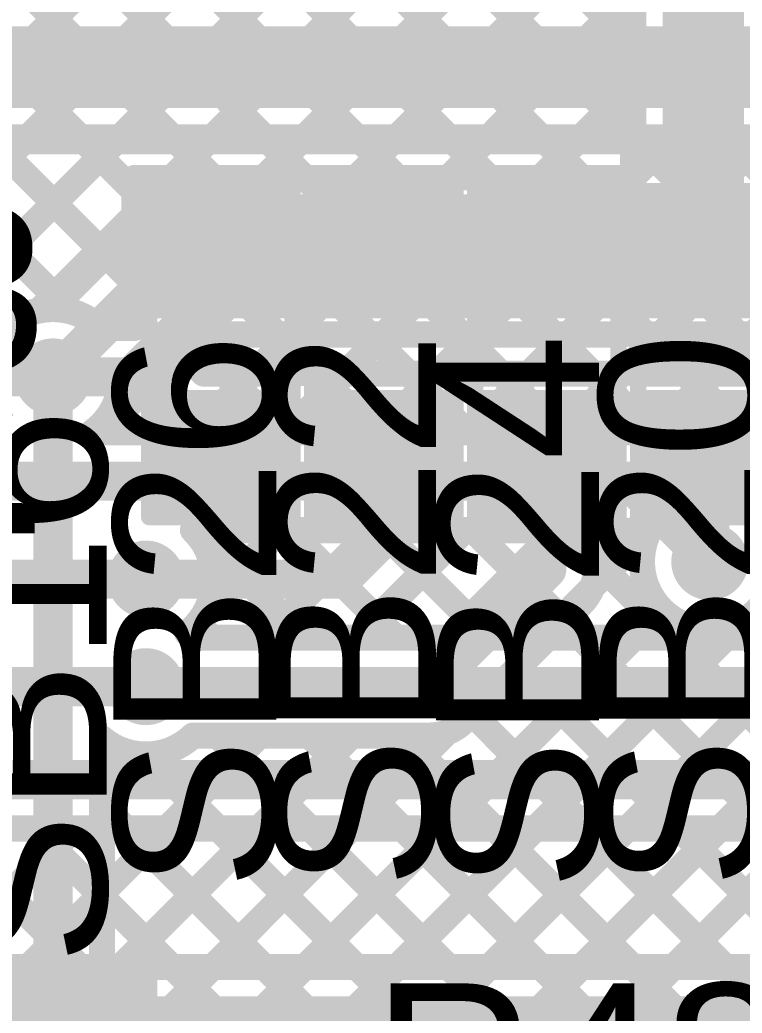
# Model space of a CAD drawing. Header units: millimetres. Extents: x -0.01 to 3.73, y -0.01 to 3.05.
# Drawn here: x 2.2273 to 2.4489, y 2.2569 to 2.5615 of the extents above; entities that cross this region are included whole.
import ezdxf

# ---------------------------------------------------------------- set-up
doc = ezdxf.new("R2010")
doc.units = ezdxf.units.MM
doc.header["$MEASUREMENT"] = 0
for name, color, linetype in [('BottomLayer', 5, 'Continuous'), ('TopLayer', 1, 'Continuous'), ('TopOverlay', 2, 'Continuous'), ('TopPaste', 8, 'Continuous'), ('TopSolder', 216, 'Continuous'), ('ViaHoleLayer', 16, 'Continuous')]:
    doc.layers.add(name, color=color, linetype=linetype)
doc.styles.add('Arial', font='', dxfattribs={"height": 0.2})
doc.styles.get('Arial').set_extended_font_data('Arial')

# ---------------------------------------------------------------- blocks, each defined once
blk = doc.blocks.new('SRX882_433MHZ_9')
at = {"layer": 'TopOverlay', "const_width": 0.005}
blk.add_lwpolyline([(1.37795, 0.40945), (0, 0.40945)], dxfattribs=at)
blk = doc.blocks.new('S______B______33')
at = {"layer": 'TopLayer'}
for points in [[(-0.045, -0.0175), (-0.045, 0.0175), (-0.015, 0.0175), (-0.015, -0.0175)], [(0.015, -0.0175), (0.015, 0.0175), (0.045, 0.0175), (0.045, -0.0175)]]:
    blk.add_hatch(color=1, dxfattribs=at).paths.add_polyline_path(points)
at = {"layer": 'TopPaste'}
for points in [[(-0.045, -0.0175), (-0.045, 0.0175), (-0.015, 0.0175), (-0.015, -0.0175)], [(0.015, -0.0175), (0.015, 0.0175), (0.045, 0.0175), (0.045, -0.0175)]]:
    blk.add_hatch(color=8, dxfattribs=at).paths.add_polyline_path(points)
at = {"layer": 'TopSolder'}
for points in [[(-0.049, -0.0215), (-0.049, 0.0215), (-0.011, 0.0215), (-0.011, -0.0215)], [(0.011, -0.0215), (0.011, 0.0215), (0.049, 0.0215), (0.049, -0.0215)]]:
    blk.add_hatch(color=216, dxfattribs=at).paths.add_polyline_path(points)
at = {"layer": 'TopOverlay', "const_width": 0.005}
for points in [[(0.05, 0.022), (-0.05, 0.022)], [(-0.05, -0.022), (-0.05, 0.022)], [(0.05, -0.022), (0.05, 0.022)], [(0.05, -0.022), (-0.05, -0.022)]]:
    blk.add_lwpolyline(points, dxfattribs=at)
at = {"layer": 'TopOverlay', "const_width": 0.0025}
for points in [[(-0.05125, 0.022, 1), (-0.04875, 0.022, 1)], [(-0.05125, 0.022, 1), (-0.04875, 0.022, 1)], [(0.04875, 0.022, 1), (0.05125, 0.022, 1)], [(0.04875, 0.022, 1), (0.05125, 0.022, 1)], [(-0.05125, -0.022, 1), (-0.04875, -0.022, 1)], [(-0.05125, -0.022, 1), (-0.04875, -0.022, 1)], [(0.04875, -0.022, 1), (0.05125, -0.022, 1)], [(0.04875, -0.022, 1), (0.05125, -0.022, 1)]]:
    blk.add_lwpolyline(points, format="xyb", close=True, dxfattribs=at)
blk = doc.blocks.new('S______B______35')
at = {"layer": 'TopLayer'}
for points in [[(-0.045, -0.0175), (-0.045, 0.0175), (-0.015, 0.0175), (-0.015, -0.0175)], [(0.015, -0.0175), (0.015, 0.0175), (0.045, 0.0175), (0.045, -0.0175)]]:
    blk.add_hatch(color=1, dxfattribs=at).paths.add_polyline_path(points)
at = {"layer": 'TopPaste'}
for points in [[(-0.045, -0.0175), (-0.045, 0.0175), (-0.015, 0.0175), (-0.015, -0.0175)], [(0.015, -0.0175), (0.015, 0.0175), (0.045, 0.0175), (0.045, -0.0175)]]:
    blk.add_hatch(color=8, dxfattribs=at).paths.add_polyline_path(points)
at = {"layer": 'TopSolder'}
for points in [[(-0.049, -0.0215), (-0.049, 0.0215), (-0.011, 0.0215), (-0.011, -0.0215)], [(0.011, -0.0215), (0.011, 0.0215), (0.049, 0.0215), (0.049, -0.0215)]]:
    blk.add_hatch(color=216, dxfattribs=at).paths.add_polyline_path(points)
at = {"layer": 'TopOverlay', "const_width": 0.005}
for points in [[(0.05, 0.022), (-0.05, 0.022)], [(-0.05, -0.022), (-0.05, 0.022)], [(0.05, -0.022), (0.05, 0.022)], [(0.05, -0.022), (-0.05, -0.022)]]:
    blk.add_lwpolyline(points, dxfattribs=at)
at = {"layer": 'TopOverlay', "const_width": 0.0025}
for points in [[(-0.05125, 0.022, 1), (-0.04875, 0.022, 1)], [(-0.05125, 0.022, 1), (-0.04875, 0.022, 1)], [(0.04875, 0.022, 1), (0.05125, 0.022, 1)], [(0.04875, 0.022, 1), (0.05125, 0.022, 1)], [(-0.05125, -0.022, 1), (-0.04875, -0.022, 1)], [(-0.05125, -0.022, 1), (-0.04875, -0.022, 1)], [(0.04875, -0.022, 1), (0.05125, -0.022, 1)], [(0.04875, -0.022, 1), (0.05125, -0.022, 1)]]:
    blk.add_lwpolyline(points, format="xyb", close=True, dxfattribs=at)
blk = doc.blocks.new('S______B______37')
at = {"layer": 'TopLayer'}
for points in [[(-0.045, -0.0175), (-0.045, 0.0175), (-0.015, 0.0175), (-0.015, -0.0175)], [(0.015, -0.0175), (0.015, 0.0175), (0.045, 0.0175), (0.045, -0.0175)]]:
    blk.add_hatch(color=1, dxfattribs=at).paths.add_polyline_path(points)
at = {"layer": 'TopPaste'}
for points in [[(-0.045, -0.0175), (-0.045, 0.0175), (-0.015, 0.0175), (-0.015, -0.0175)], [(0.015, -0.0175), (0.015, 0.0175), (0.045, 0.0175), (0.045, -0.0175)]]:
    blk.add_hatch(color=8, dxfattribs=at).paths.add_polyline_path(points)
at = {"layer": 'TopSolder'}
for points in [[(-0.049, -0.0215), (-0.049, 0.0215), (-0.011, 0.0215), (-0.011, -0.0215)], [(0.011, -0.0215), (0.011, 0.0215), (0.049, 0.0215), (0.049, -0.0215)]]:
    blk.add_hatch(color=216, dxfattribs=at).paths.add_polyline_path(points)
at = {"layer": 'TopOverlay', "const_width": 0.005}
for points in [[(0.05, 0.022), (-0.05, 0.022)], [(-0.05, -0.022), (-0.05, 0.022)], [(0.05, -0.022), (0.05, 0.022)], [(0.05, -0.022), (-0.05, -0.022)]]:
    blk.add_lwpolyline(points, dxfattribs=at)
at = {"layer": 'TopOverlay', "const_width": 0.0025}
for points in [[(-0.05125, 0.022, 1), (-0.04875, 0.022, 1)], [(-0.05125, 0.022, 1), (-0.04875, 0.022, 1)], [(0.04875, 0.022, 1), (0.05125, 0.022, 1)], [(0.04875, 0.022, 1), (0.05125, 0.022, 1)], [(-0.05125, -0.022, 1), (-0.04875, -0.022, 1)], [(-0.05125, -0.022, 1), (-0.04875, -0.022, 1)], [(0.04875, -0.022, 1), (0.05125, -0.022, 1)], [(0.04875, -0.022, 1), (0.05125, -0.022, 1)]]:
    blk.add_lwpolyline(points, format="xyb", close=True, dxfattribs=at)
blk = doc.blocks.new('S______B______39')
at = {"layer": 'TopLayer'}
for points in [[(-0.045, -0.0175), (-0.045, 0.0175), (-0.015, 0.0175), (-0.015, -0.0175)], [(0.015, -0.0175), (0.015, 0.0175), (0.045, 0.0175), (0.045, -0.0175)]]:
    blk.add_hatch(color=1, dxfattribs=at).paths.add_polyline_path(points)
at = {"layer": 'TopPaste'}
for points in [[(-0.045, -0.0175), (-0.045, 0.0175), (-0.015, 0.0175), (-0.015, -0.0175)], [(0.015, -0.0175), (0.015, 0.0175), (0.045, 0.0175), (0.045, -0.0175)]]:
    blk.add_hatch(color=8, dxfattribs=at).paths.add_polyline_path(points)
at = {"layer": 'TopSolder'}
for points in [[(-0.049, -0.0215), (-0.049, 0.0215), (-0.011, 0.0215), (-0.011, -0.0215)], [(0.011, -0.0215), (0.011, 0.0215), (0.049, 0.0215), (0.049, -0.0215)]]:
    blk.add_hatch(color=216, dxfattribs=at).paths.add_polyline_path(points)
at = {"layer": 'TopOverlay', "const_width": 0.005}
for points in [[(0.05, 0.022), (-0.05, 0.022)], [(-0.05, -0.022), (-0.05, 0.022)], [(0.05, -0.022), (0.05, 0.022)], [(0.05, -0.022), (-0.05, -0.022)]]:
    blk.add_lwpolyline(points, dxfattribs=at)
at = {"layer": 'TopOverlay', "const_width": 0.0025}
for points in [[(-0.05125, 0.022, 1), (-0.04875, 0.022, 1)], [(-0.05125, 0.022, 1), (-0.04875, 0.022, 1)], [(0.04875, 0.022, 1), (0.05125, 0.022, 1)], [(0.04875, 0.022, 1), (0.05125, 0.022, 1)], [(-0.05125, -0.022, 1), (-0.04875, -0.022, 1)], [(-0.05125, -0.022, 1), (-0.04875, -0.022, 1)], [(0.04875, -0.022, 1), (0.05125, -0.022, 1)], [(0.04875, -0.022, 1), (0.05125, -0.022, 1)]]:
    blk.add_lwpolyline(points, format="xyb", close=True, dxfattribs=at)
blk = doc.blocks.new('S______B______43')
at = {"layer": 'TopLayer'}
for points in [[(-0.045, -0.0175), (-0.045, 0.0175), (-0.015, 0.0175), (-0.015, -0.0175)], [(0.015, -0.0175), (0.015, 0.0175), (0.045, 0.0175), (0.045, -0.0175)]]:
    blk.add_hatch(color=1, dxfattribs=at).paths.add_polyline_path(points)
at = {"layer": 'TopPaste'}
for points in [[(-0.045, -0.0175), (-0.045, 0.0175), (-0.015, 0.0175), (-0.015, -0.0175)], [(0.015, -0.0175), (0.015, 0.0175), (0.045, 0.0175), (0.045, -0.0175)]]:
    blk.add_hatch(color=8, dxfattribs=at).paths.add_polyline_path(points)
at = {"layer": 'TopSolder'}
for points in [[(-0.049, -0.0215), (-0.049, 0.0215), (-0.011, 0.0215), (-0.011, -0.0215)], [(0.011, -0.0215), (0.011, 0.0215), (0.049, 0.0215), (0.049, -0.0215)]]:
    blk.add_hatch(color=216, dxfattribs=at).paths.add_polyline_path(points)
at = {"layer": 'TopOverlay', "const_width": 0.005}
for points in [[(-0.05, 0.022), (0.05, 0.022)], [(-0.05, 0.022), (-0.05, -0.022)], [(0.05, 0.022), (0.05, -0.022)], [(-0.05, -0.022), (0.05, -0.022)]]:
    blk.add_lwpolyline(points, dxfattribs=at)
at = {"layer": 'TopOverlay', "const_width": 0.0025}
for points in [[(-0.05125, 0.022, 1), (-0.04875, 0.022, 1)], [(-0.05125, 0.022, 1), (-0.04875, 0.022, 1)], [(0.04875, 0.022, 1), (0.05125, 0.022, 1)], [(0.04875, 0.022, 1), (0.05125, 0.022, 1)], [(-0.05125, -0.022, 1), (-0.04875, -0.022, 1)], [(-0.05125, -0.022, 1), (-0.04875, -0.022, 1)], [(0.04875, -0.022, 1), (0.05125, -0.022, 1)], [(0.04875, -0.022, 1), (0.05125, -0.022, 1)]]:
    blk.add_lwpolyline(points, format="xyb", close=True, dxfattribs=at)

msp = doc.modelspace()

# ---------------------------------------------------------------- hatches: boundary and pattern name
at = {"layer": 'BottomLayer'}
h = msp.add_hatch(color=5, dxfattribs=at)
edge = h.paths.add_edge_path()
edge.add_arc((2.2375, 2.452), 0.01181, 0, 360)
h = msp.add_hatch(color=5, dxfattribs=at)
edge = h.paths.add_edge_path()
edge.add_arc((2.439, 2.39533), 0.01181, 0, 360)
h = msp.add_hatch(color=5, dxfattribs=at)
edge = h.paths.add_edge_path()
edge.add_arc((2.266, 2.39), 0.01181, 0, 360)
h = msp.add_hatch(color=5, dxfattribs=at)
edge = h.paths.add_edge_path()
edge.add_arc((2.266, 2.357), 0.01181, 0, 360)
at = {"layer": 'TopLayer'}
h = msp.add_hatch(color=1, dxfattribs=at)
edge = h.paths.add_edge_path()
edge.add_arc((2.2375, 2.452), 0.01181, 0, 360)
h = msp.add_hatch(color=1, dxfattribs=at)
edge = h.paths.add_edge_path()
edge.add_arc((2.439, 2.39533), 0.01181, 0, 360)
h = msp.add_hatch(color=1, dxfattribs=at)
edge = h.paths.add_edge_path()
edge.add_arc((2.266, 2.39), 0.01181, 0, 360)
h = msp.add_hatch(color=1, dxfattribs=at)
edge = h.paths.add_edge_path()
edge.add_arc((2.266, 2.357), 0.01181, 0, 360)
at = {"layer": 'ViaHoleLayer'}
h = msp.add_hatch(color=16, dxfattribs=at)
edge = h.paths.add_edge_path()
edge.add_arc((2.2375, 2.452), 0.00591, 0, 360)
h = msp.add_hatch(color=16, dxfattribs=at)
edge = h.paths.add_edge_path()
edge.add_arc((2.439, 2.39533), 0.00591, 0, 360)
h = msp.add_hatch(color=16, dxfattribs=at)
edge = h.paths.add_edge_path()
edge.add_arc((2.266, 2.39), 0.00591, 0, 360)
h = msp.add_hatch(color=16, dxfattribs=at)
edge = h.paths.add_edge_path()
edge.add_arc((2.266, 2.357), 0.00591, 0, 360)

# ---------------------------------------------------------------- linework, layer by layer
at = {"layer": 'BottomLayer'}
for points, const_width in [([(2.078, 2.547), (2.496, 2.547)], 0.025), ([(2.12133, 2.5255), (2.496, 2.5255)], 0.008), ([(2.1713, 2.467), (2.2298, 2.5255)], 0.008), ([(2.1893, 2.5255), (2.23955, 2.47526)], 0.008), ([(2.19959, 2.467), (2.25809, 2.5255)], 0.008), ([(2.21759, 2.5255), (2.25369, 2.4894)], 0.008), ([(2.23324, 2.47237), (2.28637, 2.5255)], 0.008), ([(2.24587, 2.5255), (2.26859, 2.50279)], 0.008), ([(2.27416, 2.5255), (2.29566, 2.504)], 0.008), ([(2.29316, 2.504), (2.31466, 2.5255)], 0.008), ([(2.30244, 2.5255), (2.32394, 2.504)], 0.008), ([(2.32144, 2.504), (2.34294, 2.5255)], 0.008), ([(2.33073, 2.5255), (2.35223, 2.504)], 0.008), ([(2.34973, 2.504), (2.37123, 2.5255)], 0.008), ([(2.35901, 2.5255), (2.38051, 2.504)], 0.008), ([(2.37801, 2.504), (2.39951, 2.5255)], 0.008), ([(2.38729, 2.5255), (2.4088, 2.504)], 0.008), ([(2.40629, 2.504), (2.42779, 2.5255)], 0.008), ([(2.41558, 2.5255), (2.43708, 2.504)], 0.008), ([(2.43458, 2.504), (2.45608, 2.5255)], 0.008), ([(2.44386, 2.5255), (2.46536, 2.504)], 0.008), ([(2.2745, 2.504), (2.47257, 2.504)], 0.008), ([(2.23709, 2.47281), (2.26389, 2.4996)], 0.008), ([(2.2375, 2.452), (2.2745, 2.489)], 0.012), ([(2.2745, 2.489), (2.487, 2.489)], 0.012), ([(2.25244, 2.435), (2.29144, 2.474)], 0.008), ([(2.25831, 2.45159), (2.28071, 2.474)], 0.008), ([(2.28071, 2.474), (2.47257, 2.474)], 0.008), ([(2.28073, 2.435), (2.31973, 2.474)], 0.008), ([(2.29737, 2.474), (2.33637, 2.435)], 0.008), ([(2.30901, 2.435), (2.34801, 2.474)], 0.008), ([(2.32566, 2.474), (2.36466, 2.435)], 0.008), ([(2.33729, 2.435), (2.37629, 2.474)], 0.008), ([(2.35394, 2.474), (2.39294, 2.435)], 0.008), ([(2.36558, 2.435), (2.40458, 2.474)], 0.008), ([(2.38223, 2.474), (2.44011, 2.41611)], 0.008), ([(2.39386, 2.435), (2.43286, 2.474)], 0.008), ([(2.41051, 2.474), (2.51251, 2.372)], 0.008), ([(2.42072, 2.43357), (2.46115, 2.474)], 0.008), ([(2.43879, 2.474), (2.5408, 2.372)], 0.008), ([(2.2749, 2.46819), (2.30809, 2.435)], 0.008), ([(2.43549, 2.42006), (2.48386, 2.46843)], 0.008), ([(2.43549, 2.42006), (2.48386, 2.46843)], 0.008), ([(1.838, 2.452), (2.2375, 2.452)], 0.012), ([(2.26076, 2.45405), (2.2798, 2.435)], 0.008), ([(2.2495, 2.435), (2.41433, 2.435)], 0.008), ([(2.42495, 2.4306), (2.43941, 2.41614)], 0.008), ([(2.07367, 2.42), (2.41433, 2.42)], 0.012), ([(2.41433, 2.42), (2.439, 2.39533)], 0.012), ([(2.28043, 2.405), (2.40812, 2.405)], 0.008), ([(2.28152, 2.405), (2.31452, 2.372)], 0.008), ([(2.28576, 2.38346), (2.30729, 2.405)], 0.008), ([(2.30258, 2.372), (2.33558, 2.405)], 0.008), ([(2.3098, 2.405), (2.3428, 2.372)], 0.008), ([(2.33086, 2.372), (2.36386, 2.405)], 0.008), ([(2.33809, 2.405), (2.37109, 2.372)], 0.008), ([(2.35915, 2.372), (2.39215, 2.405)], 0.008), ([(2.36637, 2.405), (2.39937, 2.372)], 0.008), ([(2.39466, 2.405), (2.42766, 2.372)], 0.008), ([(2.40812, 2.405), (2.41819, 2.39493)], 0.008), ([(2.38743, 2.372), (2.41428, 2.39884)], 0.008), ([(2.38743, 2.372), (2.41428, 2.39884)], 0.008), ([(2.105, 2.39), (2.266, 2.39)], 0.012), ([(2.41572, 2.372), (2.42431, 2.38059)], 0.008), ([(2.28179, 2.37645), (2.28624, 2.372)], 0.008), ([(2.444, 2.372), (2.44919, 2.37719)], 0.008), ([(2.45017, 2.37777), (2.45594, 2.372)], 0.008), ([(2.28043, 2.372), (2.68457, 2.372)], 0.008), ([(2.05816, 2.357), (2.266, 2.357)], 0.012), ([(2.266, 2.357), (2.699, 2.357)], 0.012), ([(2.137, 2.3285), (2.749, 2.3285)], 0.012), ([(2.15143, 2.3135), (2.73457, 2.3135)], 0.008), ([(2.20158, 2.271), (2.24408, 2.3135)], 0.008), ([(2.20331, 2.3135), (2.24581, 2.271)], 0.008), ([(2.22986, 2.271), (2.27236, 2.3135)], 0.008), ([(2.2316, 2.3135), (2.2741, 2.271)], 0.008), ([(2.25815, 2.271), (2.30065, 2.3135)], 0.008), ([(2.25988, 2.3135), (2.30238, 2.271)], 0.008), ([(2.28643, 2.271), (2.32893, 2.3135)], 0.008), ([(2.28643, 2.271), (2.32893, 2.3135)], 0.008), ([(2.28817, 2.3135), (2.33067, 2.271)], 0.008), ([(2.31472, 2.271), (2.35722, 2.3135)], 0.008), ([(2.31645, 2.3135), (2.35895, 2.271)], 0.008), ([(2.343, 2.271), (2.3855, 2.3135)], 0.008), ([(2.34474, 2.3135), (2.38724, 2.271)], 0.008), ([(2.37128, 2.271), (2.41378, 2.3135)], 0.008), ([(2.37302, 2.3135), (2.41552, 2.271)], 0.008), ([(2.39957, 2.271), (2.44207, 2.3135)], 0.008), ([(2.4013, 2.3135), (2.4438, 2.271)], 0.008), ([(2.42785, 2.271), (2.47035, 2.3135)], 0.008), ([(2.42959, 2.3135), (2.47209, 2.271)], 0.008), ([(2.1998, 2.271), (2.80045, 2.271)], 0.008), ([(2.11567, 2.256), (2.80667, 2.256)], 0.012)]:
    msp.add_lwpolyline(points, dxfattribs=dict(at, const_width=const_width))
for points, const_width in [([(2.2278, 2.5255, 1), (2.2318, 2.5255, 1)], 0.004), ([(2.24387, 2.5255, 1), (2.24787, 2.5255, 1)], 0.004), ([(2.25609, 2.5255, 1), (2.26009, 2.5255, 1)], 0.004), ([(2.27216, 2.5255, 1), (2.27616, 2.5255, 1)], 0.004), ([(2.28437, 2.5255, 1), (2.28837, 2.5255, 1)], 0.004), ([(2.30044, 2.5255, 1), (2.30444, 2.5255, 1)], 0.004), ([(2.31266, 2.5255, 1), (2.31666, 2.5255, 1)], 0.004), ([(2.32873, 2.5255, 1), (2.33273, 2.5255, 1)], 0.004), ([(2.34094, 2.5255, 1), (2.34494, 2.5255, 1)], 0.004), ([(2.35701, 2.5255, 1), (2.36101, 2.5255, 1)], 0.004), ([(2.36923, 2.5255, 1), (2.37323, 2.5255, 1)], 0.004), ([(2.3853, 2.5255, 1), (2.3893, 2.5255, 1)], 0.004), ([(2.39751, 2.5255, 1), (2.40151, 2.5255, 1)], 0.004), ([(2.41358, 2.5255, 1), (2.41758, 2.5255, 1)], 0.004), ([(2.42579, 2.5255, 1), (2.42979, 2.5255, 1)], 0.004), ([(2.44186, 2.5255, 1), (2.44586, 2.5255, 1)], 0.004), ([(2.2725, 2.504, 1), (2.2765, 2.504, 1)], 0.004), ([(2.2725, 2.504, 1), (2.2765, 2.504, 1)], 0.004), ([(2.2725, 2.504, 1), (2.2765, 2.504, 1)], 0.004), ([(2.29116, 2.504, 1), (2.29516, 2.504, 1)], 0.004), ([(2.29366, 2.504, 1), (2.29766, 2.504, 1)], 0.004), ([(2.31944, 2.504, 1), (2.32344, 2.504, 1)], 0.004), ([(2.32194, 2.504, 1), (2.32594, 2.504, 1)], 0.004), ([(2.34773, 2.504, 1), (2.35173, 2.504, 1)], 0.004), ([(2.35023, 2.504, 1), (2.35423, 2.504, 1)], 0.004), ([(2.37601, 2.504, 1), (2.38001, 2.504, 1)], 0.004), ([(2.37851, 2.504, 1), (2.38251, 2.504, 1)], 0.004), ([(2.40429, 2.504, 1), (2.40829, 2.504, 1)], 0.004), ([(2.40679, 2.504, 1), (2.41079, 2.504, 1)], 0.004), ([(2.43258, 2.504, 1), (2.43658, 2.504, 1)], 0.004), ([(2.43508, 2.504, 1), (2.43908, 2.504, 1)], 0.004), ([(2.26659, 2.50279, 1), (2.27059, 2.50279, 1)], 0.004), ([(2.26189, 2.49961, 1), (2.26589, 2.49961, 1)], 0.004), ([(2.26189, 2.4996, 1), (2.26589, 2.4996, 1)], 0.004), ([(2.2619, 2.49961, 1), (2.2659, 2.49961, 1)], 0.004), ([(2.2715, 2.489, 1), (2.2775, 2.489, 1)], 0.006), ([(2.2715, 2.489, 1), (2.2775, 2.489, 1)], 0.006), ([(2.25169, 2.4894, 1), (2.25569, 2.4894, 1)], 0.004), ([(2.23509, 2.47281, 1), (2.23909, 2.47281, 1)], 0.004), ([(2.23509, 2.47281, 1), (2.23909, 2.47281, 1)], 0.004), ([(2.23755, 2.47526, 1), (2.24155, 2.47526, 1)], 0.004), ([(2.27871, 2.474, 1), (2.28271, 2.474, 1)], 0.004), ([(2.27871, 2.474, 1), (2.28271, 2.474, 1)], 0.004), ([(2.28944, 2.474, 1), (2.29344, 2.474, 1)], 0.004), ([(2.29537, 2.474, 1), (2.29937, 2.474, 1)], 0.004), ([(2.31773, 2.474, 1), (2.32173, 2.474, 1)], 0.004), ([(2.32366, 2.474, 1), (2.32766, 2.474, 1)], 0.004), ([(2.34601, 2.474, 1), (2.35001, 2.474, 1)], 0.004), ([(2.35194, 2.474, 1), (2.35594, 2.474, 1)], 0.004), ([(2.37429, 2.474, 1), (2.37829, 2.474, 1)], 0.004), ([(2.38023, 2.474, 1), (2.38423, 2.474, 1)], 0.004), ([(2.40258, 2.474, 1), (2.40658, 2.474, 1)], 0.004), ([(2.40851, 2.474, 1), (2.41251, 2.474, 1)], 0.004), ([(2.43086, 2.474, 1), (2.43486, 2.474, 1)], 0.004), ([(2.4368, 2.474, 1), (2.4408, 2.474, 1)], 0.004), ([(2.23124, 2.47237, 1), (2.23524, 2.47237, 1)], 0.004), ([(2.2729, 2.46819, 1), (2.2769, 2.46819, 1)], 0.004), ([(2.2345, 2.452, 1), (2.2405, 2.452, 1)], 0.006), ([(2.2345, 2.452, 1), (2.2405, 2.452, 1)], 0.006), ([(2.25631, 2.45159, 1), (2.26031, 2.45159, 1)], 0.004), ([(2.25631, 2.45159, 1), (2.26031, 2.45159, 1)], 0.004), ([(2.25876, 2.45405, 1), (2.26276, 2.45405, 1)], 0.004), ([(2.2475, 2.435, 1), (2.2515, 2.435, 1)], 0.004), ([(2.2475, 2.435, 1), (2.2515, 2.435, 1)], 0.004), ([(2.25044, 2.435, 1), (2.25444, 2.435, 1)], 0.004), ([(2.2778, 2.435, 1), (2.2818, 2.435, 1)], 0.004), ([(2.27873, 2.435, 1), (2.28273, 2.435, 1)], 0.004), ([(2.30609, 2.435, 1), (2.31009, 2.435, 1)], 0.004), ([(2.30701, 2.435, 1), (2.31101, 2.435, 1)], 0.004), ([(2.33437, 2.435, 1), (2.33837, 2.435, 1)], 0.004), ([(2.33529, 2.435, 1), (2.33929, 2.435, 1)], 0.004), ([(2.36266, 2.435, 1), (2.36666, 2.435, 1)], 0.004), ([(2.36358, 2.435, 1), (2.36758, 2.435, 1)], 0.004), ([(2.39094, 2.435, 1), (2.39494, 2.435, 1)], 0.004), ([(2.39186, 2.435, 1), (2.39586, 2.435, 1)], 0.004), ([(2.41233, 2.435, 1), (2.41633, 2.435, 1)], 0.004), ([(2.41233, 2.435, 1), (2.41633, 2.435, 1)], 0.004), ([(2.41233, 2.435, 1), (2.41633, 2.435, 1)], 0.004), ([(2.41872, 2.43357, 1), (2.42272, 2.43357, 1)], 0.004), ([(2.42293, 2.43061, 1), (2.42693, 2.43061, 1)], 0.004), ([(2.42294, 2.43061, 1), (2.42694, 2.43061, 1)], 0.004), ([(2.42295, 2.4306, 1), (2.42695, 2.4306, 1)], 0.004), ([(2.41133, 2.42, 1), (2.41733, 2.42, 1)], 0.006), ([(2.41133, 2.42, 1), (2.41733, 2.42, 1)], 0.006), ([(2.43349, 2.42006, 1), (2.43749, 2.42006, 1)], 0.004), ([(2.43349, 2.42006, 1), (2.43749, 2.42006, 1)], 0.004), ([(2.43741, 2.41614, 1), (2.44141, 2.41614, 1)], 0.004), ([(2.43741, 2.41614, 1), (2.44141, 2.41614, 1)], 0.004), ([(2.43811, 2.41611, 1), (2.44211, 2.41611, 1)], 0.004), ([(2.27843, 2.405, 1), (2.28243, 2.405, 1)], 0.004), ([(2.27843, 2.405, 1), (2.28243, 2.405, 1)], 0.004), ([(2.27952, 2.405, 1), (2.28352, 2.405, 1)], 0.004), ([(2.30529, 2.405, 1), (2.30929, 2.405, 1)], 0.004), ([(2.3078, 2.405, 1), (2.3118, 2.405, 1)], 0.004), ([(2.33358, 2.405, 1), (2.33758, 2.405, 1)], 0.004), ([(2.33609, 2.405, 1), (2.34009, 2.405, 1)], 0.004), ([(2.36186, 2.405, 1), (2.36586, 2.405, 1)], 0.004), ([(2.36437, 2.405, 1), (2.36837, 2.405, 1)], 0.004), ([(2.39015, 2.405, 1), (2.39415, 2.405, 1)], 0.004), ([(2.39266, 2.405, 1), (2.39666, 2.405, 1)], 0.004), ([(2.40612, 2.405, 1), (2.41012, 2.405, 1)], 0.004), ([(2.40612, 2.405, 1), (2.41012, 2.405, 1)], 0.004), ([(2.41228, 2.39884, 1), (2.41628, 2.39884, 1)], 0.004), ([(2.41228, 2.39884, 1), (2.41628, 2.39884, 1)], 0.004), ([(2.436, 2.39533, 1), (2.442, 2.39533, 1)], 0.006), ([(2.41619, 2.39493, 1), (2.42019, 2.39493, 1)], 0.004), ([(2.41619, 2.39493, 1), (2.42019, 2.39493, 1)], 0.004), ([(2.263, 2.39, 1), (2.269, 2.39, 1)], 0.006), ([(2.28481, 2.39, 1), (2.28881, 2.39, 1)], 0.004), ([(2.28481, 2.39, 1), (2.28881, 2.39, 1)], 0.004), ([(2.28376, 2.38346, 1), (2.28776, 2.38346, 1)], 0.004), ([(2.42231, 2.38059, 1), (2.42631, 2.38059, 1)], 0.004), ([(2.27979, 2.37645, 1), (2.28379, 2.37645, 1)], 0.004), ([(2.44719, 2.37719, 1), (2.45119, 2.37719, 1)], 0.004), ([(2.44817, 2.37777, 1), (2.45217, 2.37777, 1)], 0.004), ([(2.27668, 2.3735, 1), (2.28068, 2.3735, 1)], 0.004), ([(2.27843, 2.372, 1), (2.28243, 2.372, 1)], 0.004), ([(2.28424, 2.372, 1), (2.28824, 2.372, 1)], 0.004), ([(2.30058, 2.372, 1), (2.30458, 2.372, 1)], 0.004), ([(2.31252, 2.372, 1), (2.31652, 2.372, 1)], 0.004), ([(2.32886, 2.372, 1), (2.33286, 2.372, 1)], 0.004), ([(2.3408, 2.372, 1), (2.3448, 2.372, 1)], 0.004), ([(2.35715, 2.372, 1), (2.36115, 2.372, 1)], 0.004), ([(2.36909, 2.372, 1), (2.37309, 2.372, 1)], 0.004), ([(2.38543, 2.372, 1), (2.38943, 2.372, 1)], 0.004), ([(2.38543, 2.372, 1), (2.38943, 2.372, 1)], 0.004), ([(2.39737, 2.372, 1), (2.40137, 2.372, 1)], 0.004), ([(2.41372, 2.372, 1), (2.41772, 2.372, 1)], 0.004), ([(2.42566, 2.372, 1), (2.42966, 2.372, 1)], 0.004), ([(2.442, 2.372, 1), (2.446, 2.372, 1)], 0.004), ([(2.263, 2.357, 1), (2.269, 2.357, 1)], 0.006), ([(2.263, 2.357, 1), (2.269, 2.357, 1)], 0.006), ([(2.2296, 2.3135, 1), (2.2336, 2.3135, 1)], 0.004), ([(2.24208, 2.3135, 1), (2.24608, 2.3135, 1)], 0.004), ([(2.25788, 2.3135, 1), (2.26188, 2.3135, 1)], 0.004), ([(2.27036, 2.3135, 1), (2.27436, 2.3135, 1)], 0.004), ([(2.28617, 2.3135, 1), (2.29017, 2.3135, 1)], 0.004), ([(2.29865, 2.3135, 1), (2.30265, 2.3135, 1)], 0.004), ([(2.31445, 2.3135, 1), (2.31845, 2.3135, 1)], 0.004), ([(2.32693, 2.3135, 1), (2.33093, 2.3135, 1)], 0.004), ([(2.32693, 2.3135, 1), (2.33093, 2.3135, 1)], 0.004), ([(2.34274, 2.3135, 1), (2.34674, 2.3135, 1)], 0.004), ([(2.35522, 2.3135, 1), (2.35922, 2.3135, 1)], 0.004), ([(2.37102, 2.3135, 1), (2.37502, 2.3135, 1)], 0.004), ([(2.3835, 2.3135, 1), (2.3875, 2.3135, 1)], 0.004), ([(2.39931, 2.3135, 1), (2.40331, 2.3135, 1)], 0.004), ([(2.41178, 2.3135, 1), (2.41578, 2.3135, 1)], 0.004), ([(2.42759, 2.3135, 1), (2.43159, 2.3135, 1)], 0.004), ([(2.44007, 2.3135, 1), (2.44407, 2.3135, 1)], 0.004), ([(2.22786, 2.271, 1), (2.23186, 2.271, 1)], 0.004), ([(2.24381, 2.271, 1), (2.24781, 2.271, 1)], 0.004), ([(2.25615, 2.271, 1), (2.26015, 2.271, 1)], 0.004), ([(2.2721, 2.271, 1), (2.2761, 2.271, 1)], 0.004), ([(2.28443, 2.271, 1), (2.28843, 2.271, 1)], 0.004), ([(2.28443, 2.271, 1), (2.28843, 2.271, 1)], 0.004), ([(2.30038, 2.271, 1), (2.30438, 2.271, 1)], 0.004), ([(2.31272, 2.271, 1), (2.31672, 2.271, 1)], 0.004), ([(2.32867, 2.271, 1), (2.33267, 2.271, 1)], 0.004), ([(2.341, 2.271, 1), (2.345, 2.271, 1)], 0.004), ([(2.35695, 2.271, 1), (2.36095, 2.271, 1)], 0.004), ([(2.36928, 2.271, 1), (2.37328, 2.271, 1)], 0.004), ([(2.38524, 2.271, 1), (2.38924, 2.271, 1)], 0.004), ([(2.39757, 2.271, 1), (2.40157, 2.271, 1)], 0.004), ([(2.41352, 2.271, 1), (2.41752, 2.271, 1)], 0.004), ([(2.42585, 2.271, 1), (2.42985, 2.271, 1)], 0.004), ([(2.4418, 2.271, 1), (2.4458, 2.271, 1)], 0.004)]:
    msp.add_lwpolyline(points, format="xyb", close=True, dxfattribs=dict(at, const_width=const_width))
at = {"layer": 'BottomLayer', "const_width": 0.008}
for points in [[(2.26389, 2.49961, -0.198912), (2.2745, 2.504)], [(2.2639, 2.49961, -0.198764), (2.2745, 2.504)], [(2.22307, 2.467, -0.188787), (2.23709, 2.47281)], [(2.25831, 2.45159, -0.238487), (2.2495, 2.435)], [(2.41433, 2.435, -0.198912), (2.42494, 2.43061)], [(2.41433, 2.435, -0.198764), (2.42493, 2.43061)], [(2.43941, 2.41614, -0.408508), (2.45981, 2.39533)], [(2.28043, 2.405, -0.20399), (2.28681, 2.39)], [(2.45981, 2.39533, -0.990288), (2.41819, 2.39493)], [(2.28681, 2.39, -0.232949), (2.27868, 2.3735)]]:
    msp.add_lwpolyline(points, format="xyb", dxfattribs=at)
at = {"layer": 'TopLayer'}
for points, const_width in [([(2.0938, 2.621), (2.24264, 2.47217)], 0.008), ([(2.11936, 2.44334), (2.29702, 2.621)], 0.008), ([(2.12, 2.4157), (2.3253, 2.621)], 0.008), ([(2.12209, 2.621), (2.2625, 2.48059)], 0.008), ([(2.12559, 2.393), (2.35359, 2.621)], 0.008), ([(2.15037, 2.621), (2.2625, 2.50887)], 0.008), ([(2.17866, 2.621), (2.28666, 2.513)], 0.008), ([(2.20694, 2.621), (2.31494, 2.513)], 0.008), ([(2.23523, 2.621), (2.34323, 2.513)], 0.008), ([(2.26351, 2.621), (2.37151, 2.513)], 0.008), ([(2.27387, 2.513), (2.38187, 2.621)], 0.008), ([(2.2918, 2.621), (2.3998, 2.513)], 0.008), ([(2.30216, 2.513), (2.41016, 2.621)], 0.008), ([(2.32008, 2.621), (2.4155, 2.52558)], 0.008), ([(2.33044, 2.513), (2.43844, 2.621)], 0.008), ([(2.34836, 2.621), (2.4155, 2.55386)], 0.008), ([(2.437, 2.491), (2.437, 2.583)], 0.025), ([(2.4155, 2.513), (2.4155, 2.583)], 0.008), ([(2.35873, 2.513), (2.4155, 2.56977)], 0.008), ([(2.38701, 2.513), (2.4155, 2.54149)], 0.008), ([(2.2625, 2.513), (2.3125, 2.513)], 0.008), ([(2.2625, 2.467), (2.2625, 2.513)], 0.008), ([(2.3155, 2.513), (2.3625, 2.513)], 0.008), ([(2.3655, 2.513), (2.4125, 2.513)], 0.008), ([(2.23324, 2.47237), (2.2625, 2.50163)], 0.008), ([(2.289, 2.489), (2.339, 2.489)], 0.025), ([(2.339, 2.489), (2.389, 2.489)], 0.025), ([(2.389, 2.489), (2.439, 2.489)], 0.025), ([(2.437, 2.491), (2.439, 2.489)], 0.025), ([(2.25616, 2.467), (2.2625, 2.47334)], 0.008), ([(2.25193, 2.467), (2.2625, 2.467)], 0.008), ([(2.27098, 2.465), (2.3125, 2.465)], 0.008), ([(2.27708, 2.45964), (2.28244, 2.465)], 0.008), ([(2.27809, 2.465), (2.29009, 2.453)], 0.008), ([(2.29873, 2.453), (2.31073, 2.465)], 0.008), ([(2.30637, 2.465), (2.31837, 2.453)], 0.008), ([(2.3155, 2.465), (2.3625, 2.465)], 0.008), ([(2.32701, 2.453), (2.33901, 2.465)], 0.008), ([(2.33466, 2.465), (2.34666, 2.453)], 0.008), ([(2.35529, 2.453), (2.36729, 2.465)], 0.008), ([(2.36294, 2.465), (2.37494, 2.453)], 0.008), ([(2.3655, 2.465), (2.4125, 2.465)], 0.008), ([(2.38358, 2.453), (2.39558, 2.465)], 0.008), ([(2.39123, 2.465), (2.40323, 2.453)], 0.008), ([(2.41186, 2.453), (2.42386, 2.465)], 0.008), ([(2.4155, 2.465), (2.4655, 2.465)], 0.008), ([(2.41951, 2.465), (2.43151, 2.453)], 0.008), ([(2.44015, 2.453), (2.45215, 2.465)], 0.008), ([(2.4478, 2.465), (2.4598, 2.453)], 0.008), ([(2.27411, 2.4626), (2.28371, 2.453)], 0.008), ([(2.2375, 2.2465), (2.2375, 2.452)], 0.012), ([(2.2375, 2.452), (2.2635, 2.452)], 0.012), ([(2.2635, 2.452), (2.2865, 2.429)], 0.012), ([(2.28371, 2.453), (2.3125, 2.453)], 0.008), ([(2.3155, 2.453), (2.3625, 2.453)], 0.008), ([(2.3655, 2.453), (2.4125, 2.453)], 0.008), ([(2.4155, 2.453), (2.4655, 2.453)], 0.008), ([(2.439, 2.429), (2.544, 2.429)], 0.025), ([(2.2865, 2.429), (2.289, 2.429)], 0.012), ([(2.339, 2.403), (2.339, 2.429)], 0.012), ([(2.389, 2.393), (2.389, 2.429)], 0.012), ([(2.439, 2.39533), (2.439, 2.429)], 0.012), ([(2.30442, 2.20413), (2.50778, 2.4075)], 0.008), ([(2.31597, 2.1874), (2.53558, 2.40701)], 0.008), ([(2.326, 2.39), (2.339, 2.403)], 0.012), ([(2.40297, 2.38754), (2.42043, 2.405)], 0.008), ([(2.40297, 2.38754), (2.42043, 2.405)], 0.008), ([(2.404, 2.405), (2.4125, 2.405)], 0.008), ([(2.404, 2.393), (2.404, 2.405)], 0.008), ([(2.4155, 2.405), (2.42057, 2.405)], 0.008), ([(2.353, 2.357), (2.389, 2.393)], 0.012), ([(2.404, 2.39566), (2.534, 2.26566)], 0.008), ([(2.25996, 2.10311), (2.54972, 2.39287)], 0.008), ([(2.266, 2.39), (2.326, 2.39)], 0.012), ([(2.36361, 2.3464), (2.3996, 2.38239)], 0.008), ([(2.2655, 2.22178), (2.42431, 2.38059)], 0.008), ([(2.38774, 2.20261), (2.56387, 2.37873)], 0.008), ([(2.2785, 2.2065), (2.44919, 2.37719)], 0.008), ([(2.39429, 2.37708), (2.50387, 2.2675)], 0.008), ([(2.45017, 2.37777), (2.56044, 2.2675)], 0.008), ([(2.38015, 2.36294), (2.47559, 2.2675)], 0.008), ([(2.266, 2.357), (2.353, 2.357)], 0.012), ([(2.36601, 2.3488), (2.474, 2.2408)], 0.008), ([(2.2525, 2.29364), (2.30086, 2.342)], 0.008), ([(2.25615, 2.269), (2.32915, 2.342)], 0.008), ([(2.2655, 2.25007), (2.35846, 2.34303)], 0.008), ([(2.2655, 2.25007), (2.35846, 2.34303)], 0.008), ([(2.28043, 2.342), (2.353, 2.342)], 0.008), ([(2.28795, 2.342), (2.42735, 2.20261)], 0.008), ([(2.31624, 2.342), (2.45563, 2.20261)], 0.008), ([(2.34452, 2.342), (2.4765, 2.21002)], 0.008), ([(2.2525, 2.269), (2.2525, 2.34116)], 0.008), ([(2.2525, 2.32192), (2.26678, 2.3362)], 0.008), ([(2.26547, 2.3362), (2.39906, 2.20261)], 0.008), ([(2.2525, 2.32088), (2.37404, 2.19934)], 0.008), ([(2.2525, 2.2926), (2.37404, 2.17106)], 0.008), ([(2.2525, 2.269), (2.2655, 2.269)], 0.008), ([(2.2655, 2.221), (2.2655, 2.269)], 0.008)]:
    msp.add_lwpolyline(points, dxfattribs=dict(at, const_width=const_width))
for points, const_width in [([(2.4135, 2.55386, 1), (2.4175, 2.55386, 1)], 0.004), ([(2.4135, 2.54149, 1), (2.4175, 2.54149, 1)], 0.004), ([(2.4135, 2.52558, 1), (2.4175, 2.52558, 1)], 0.004), ([(2.2605, 2.513, 1), (2.2645, 2.513, 1)], 0.004), ([(2.2605, 2.513, 1), (2.2645, 2.513, 1)], 0.004), ([(2.27187, 2.513, 1), (2.27587, 2.513, 1)], 0.004), ([(2.28466, 2.513, 1), (2.28866, 2.513, 1)], 0.004), ([(2.30016, 2.513, 1), (2.30416, 2.513, 1)], 0.004), ([(2.3105, 2.513, 1), (2.3145, 2.513, 1)], 0.004), ([(2.31294, 2.513, 1), (2.31694, 2.513, 1)], 0.004), ([(2.3135, 2.513, 1), (2.3175, 2.513, 1)], 0.004), ([(2.32844, 2.513, 1), (2.33244, 2.513, 1)], 0.004), ([(2.34123, 2.513, 1), (2.34523, 2.513, 1)], 0.004), ([(2.35673, 2.513, 1), (2.36073, 2.513, 1)], 0.004), ([(2.3605, 2.513, 1), (2.3645, 2.513, 1)], 0.004), ([(2.3635, 2.513, 1), (2.3675, 2.513, 1)], 0.004), ([(2.36951, 2.513, 1), (2.37351, 2.513, 1)], 0.004), ([(2.38501, 2.513, 1), (2.38901, 2.513, 1)], 0.004), ([(2.39779, 2.513, 1), (2.40179, 2.513, 1)], 0.004), ([(2.4105, 2.513, 1), (2.4145, 2.513, 1)], 0.004), ([(2.4135, 2.513, 1), (2.4175, 2.513, 1)], 0.004), ([(2.2605, 2.50887, 1), (2.2645, 2.50887, 1)], 0.004), ([(2.2605, 2.50163, 1), (2.2645, 2.50163, 1)], 0.004), ([(2.28275, 2.489, 1), (2.29525, 2.489, 1)], 0.0125), ([(2.33275, 2.489, 1), (2.34525, 2.489, 1)], 0.0125), ([(2.33275, 2.489, 1), (2.34525, 2.489, 1)], 0.0125), ([(2.38275, 2.489, 1), (2.39525, 2.489, 1)], 0.0125), ([(2.38275, 2.489, 1), (2.39525, 2.489, 1)], 0.0125), ([(2.43075, 2.491, 1), (2.44325, 2.491, 1)], 0.0125), ([(2.43075, 2.491, 1), (2.44325, 2.491, 1)], 0.0125), ([(2.43275, 2.489, 1), (2.44525, 2.489, 1)], 0.0125), ([(2.43275, 2.489, 1), (2.44525, 2.489, 1)], 0.0125), ([(2.2605, 2.48059, 1), (2.2645, 2.48059, 1)], 0.004), ([(2.2605, 2.47334, 1), (2.2645, 2.47334, 1)], 0.004), ([(2.23124, 2.47237, 1), (2.23524, 2.47237, 1)], 0.004), ([(2.24064, 2.47217, 1), (2.24464, 2.47217, 1)], 0.004), ([(2.24993, 2.467, 1), (2.25393, 2.467, 1)], 0.004), ([(2.24993, 2.467, 1), (2.25393, 2.467, 1)], 0.004), ([(2.25416, 2.467, 1), (2.25816, 2.467, 1)], 0.004), ([(2.2605, 2.467, 1), (2.2645, 2.467, 1)], 0.004), ([(2.2605, 2.467, 1), (2.2645, 2.467, 1)], 0.004), ([(2.26898, 2.465, 1), (2.27298, 2.465, 1)], 0.004), ([(2.26898, 2.465, 1), (2.27298, 2.465, 1)], 0.004), ([(2.26898, 2.465, 1), (2.27298, 2.465, 1)], 0.004), ([(2.27609, 2.465, 1), (2.28009, 2.465, 1)], 0.004), ([(2.28044, 2.465, 1), (2.28444, 2.465, 1)], 0.004), ([(2.30437, 2.465, 1), (2.30837, 2.465, 1)], 0.004), ([(2.30873, 2.465, 1), (2.31273, 2.465, 1)], 0.004), ([(2.3105, 2.465, 1), (2.3145, 2.465, 1)], 0.004), ([(2.3135, 2.465, 1), (2.3175, 2.465, 1)], 0.004), ([(2.33266, 2.465, 1), (2.33666, 2.465, 1)], 0.004), ([(2.33701, 2.465, 1), (2.34101, 2.465, 1)], 0.004), ([(2.3605, 2.465, 1), (2.3645, 2.465, 1)], 0.004), ([(2.36094, 2.465, 1), (2.36494, 2.465, 1)], 0.004), ([(2.3635, 2.465, 1), (2.3675, 2.465, 1)], 0.004), ([(2.36529, 2.465, 1), (2.36929, 2.465, 1)], 0.004), ([(2.38923, 2.465, 1), (2.39323, 2.465, 1)], 0.004), ([(2.39358, 2.465, 1), (2.39758, 2.465, 1)], 0.004), ([(2.4105, 2.465, 1), (2.4145, 2.465, 1)], 0.004), ([(2.4135, 2.465, 1), (2.4175, 2.465, 1)], 0.004), ([(2.41751, 2.465, 1), (2.42151, 2.465, 1)], 0.004), ([(2.42186, 2.465, 1), (2.42586, 2.465, 1)], 0.004), ([(2.44579, 2.465, 1), (2.44979, 2.465, 1)], 0.004), ([(2.45015, 2.465, 1), (2.45415, 2.465, 1)], 0.004), ([(2.2721, 2.46261, 1), (2.2761, 2.46261, 1)], 0.004), ([(2.27211, 2.46261, 1), (2.27611, 2.46261, 1)], 0.004), ([(2.27211, 2.4626, 1), (2.27611, 2.4626, 1)], 0.004), ([(2.27508, 2.45964, 1), (2.27908, 2.45964, 1)], 0.004), ([(2.2345, 2.452, 1), (2.2405, 2.452, 1)], 0.006), ([(2.2345, 2.452, 1), (2.2405, 2.452, 1)], 0.006), ([(2.2605, 2.452, 1), (2.2665, 2.452, 1)], 0.006), ([(2.2605, 2.452, 1), (2.2665, 2.452, 1)], 0.006), ([(2.28171, 2.453, 1), (2.28571, 2.453, 1)], 0.004), ([(2.28171, 2.453, 1), (2.28571, 2.453, 1)], 0.004), ([(2.28809, 2.453, 1), (2.29209, 2.453, 1)], 0.004), ([(2.29673, 2.453, 1), (2.30073, 2.453, 1)], 0.004), ([(2.3105, 2.453, 1), (2.3145, 2.453, 1)], 0.004), ([(2.3135, 2.453, 1), (2.3175, 2.453, 1)], 0.004), ([(2.31637, 2.453, 1), (2.32037, 2.453, 1)], 0.004), ([(2.32501, 2.453, 1), (2.32901, 2.453, 1)], 0.004), ([(2.34466, 2.453, 1), (2.34866, 2.453, 1)], 0.004), ([(2.35329, 2.453, 1), (2.35729, 2.453, 1)], 0.004), ([(2.3605, 2.453, 1), (2.3645, 2.453, 1)], 0.004), ([(2.3635, 2.453, 1), (2.3675, 2.453, 1)], 0.004), ([(2.37294, 2.453, 1), (2.37694, 2.453, 1)], 0.004), ([(2.38158, 2.453, 1), (2.38558, 2.453, 1)], 0.004), ([(2.40123, 2.453, 1), (2.40523, 2.453, 1)], 0.004), ([(2.40986, 2.453, 1), (2.41386, 2.453, 1)], 0.004), ([(2.4105, 2.453, 1), (2.4145, 2.453, 1)], 0.004), ([(2.4135, 2.453, 1), (2.4175, 2.453, 1)], 0.004), ([(2.42951, 2.453, 1), (2.43351, 2.453, 1)], 0.004), ([(2.43815, 2.453, 1), (2.44215, 2.453, 1)], 0.004), ([(2.43275, 2.429, 1), (2.44525, 2.429, 1)], 0.0125), ([(2.2835, 2.429, 1), (2.2895, 2.429, 1)], 0.006), ([(2.2835, 2.429, 1), (2.2895, 2.429, 1)], 0.006), ([(2.286, 2.429, 1), (2.292, 2.429, 1)], 0.006), ([(2.336, 2.429, 1), (2.342, 2.429, 1)], 0.006), ([(2.386, 2.429, 1), (2.392, 2.429, 1)], 0.006), ([(2.436, 2.429, 1), (2.442, 2.429, 1)], 0.006), ([(2.336, 2.403, 1), (2.342, 2.403, 1)], 0.006), ([(2.336, 2.403, 1), (2.342, 2.403, 1)], 0.006), ([(2.402, 2.405, 1), (2.406, 2.405, 1)], 0.004), ([(2.402, 2.405, 1), (2.406, 2.405, 1)], 0.004), ([(2.4105, 2.405, 1), (2.4145, 2.405, 1)], 0.004), ([(2.4135, 2.405, 1), (2.4175, 2.405, 1)], 0.004), ([(2.41843, 2.405, 1), (2.42243, 2.405, 1)], 0.004), ([(2.41843, 2.405, 1), (2.42243, 2.405, 1)], 0.004), ([(2.41857, 2.405, 1), (2.42257, 2.405, 1)], 0.004), ([(2.41857, 2.405, 1), (2.42257, 2.405, 1)], 0.004), ([(2.436, 2.39533, 1), (2.442, 2.39533, 1)], 0.006), ([(2.386, 2.393, 1), (2.392, 2.393, 1)], 0.006), ([(2.386, 2.393, 1), (2.392, 2.393, 1)], 0.006), ([(2.402, 2.39566, 1), (2.406, 2.39566, 1)], 0.004), ([(2.263, 2.39, 1), (2.269, 2.39, 1)], 0.006), ([(2.323, 2.39, 1), (2.329, 2.39, 1)], 0.006), ([(2.323, 2.39, 1), (2.329, 2.39, 1)], 0.006), ([(2.402, 2.393, 1), (2.406, 2.393, 1)], 0.004), ([(2.402, 2.393, 1), (2.406, 2.393, 1)], 0.004), ([(2.402, 2.393, 1), (2.406, 2.393, 1)], 0.004), ([(2.40097, 2.38754, 1), (2.40497, 2.38754, 1)], 0.004), ([(2.40097, 2.38754, 1), (2.40497, 2.38754, 1)], 0.004), ([(2.3976, 2.38239, 1), (2.4016, 2.38239, 1)], 0.004), ([(2.39761, 2.3824, 1), (2.40161, 2.3824, 1)], 0.004), ([(2.39761, 2.38239, 1), (2.40161, 2.38239, 1)], 0.004), ([(2.42231, 2.38059, 1), (2.42631, 2.38059, 1)], 0.004), ([(2.39229, 2.37708, 1), (2.39629, 2.37708, 1)], 0.004), ([(2.44719, 2.37719, 1), (2.45119, 2.37719, 1)], 0.004), ([(2.44817, 2.37777, 1), (2.45217, 2.37777, 1)], 0.004), ([(2.37815, 2.36294, 1), (2.38215, 2.36294, 1)], 0.004), ([(2.263, 2.357, 1), (2.269, 2.357, 1)], 0.006), ([(2.35, 2.357, 1), (2.356, 2.357, 1)], 0.006), ([(2.35, 2.357, 1), (2.356, 2.357, 1)], 0.006), ([(2.36401, 2.3488, 1), (2.36801, 2.3488, 1)], 0.004), ([(2.3616, 2.34639, 1), (2.3656, 2.34639, 1)], 0.004), ([(2.36161, 2.3464, 1), (2.36561, 2.3464, 1)], 0.004), ([(2.36161, 2.34639, 1), (2.36561, 2.34639, 1)], 0.004), ([(2.27843, 2.342, 1), (2.28243, 2.342, 1)], 0.004), ([(2.27843, 2.342, 1), (2.28243, 2.342, 1)], 0.004), ([(2.28595, 2.342, 1), (2.28995, 2.342, 1)], 0.004), ([(2.29886, 2.342, 1), (2.30286, 2.342, 1)], 0.004), ([(2.31424, 2.342, 1), (2.31824, 2.342, 1)], 0.004), ([(2.32715, 2.342, 1), (2.33115, 2.342, 1)], 0.004), ([(2.34252, 2.342, 1), (2.34652, 2.342, 1)], 0.004), ([(2.351, 2.342, 1), (2.355, 2.342, 1)], 0.004), ([(2.351, 2.342, 1), (2.355, 2.342, 1)], 0.004), ([(2.351, 2.342, 1), (2.355, 2.342, 1)], 0.004), ([(2.35646, 2.34303, 1), (2.36046, 2.34303, 1)], 0.004), ([(2.35646, 2.34303, 1), (2.36046, 2.34303, 1)], 0.004), ([(2.2505, 2.34116, 1), (2.2545, 2.34116, 1)], 0.004), ([(2.2505, 2.34116, 1), (2.2545, 2.34116, 1)], 0.004), ([(2.26347, 2.3362, 1), (2.26747, 2.3362, 1)], 0.004), ([(2.26478, 2.3362, 1), (2.26878, 2.3362, 1)], 0.004), ([(2.2505, 2.32192, 1), (2.2545, 2.32192, 1)], 0.004), ([(2.2505, 2.32088, 1), (2.2545, 2.32088, 1)], 0.004), ([(2.2505, 2.29364, 1), (2.2545, 2.29364, 1)], 0.004), ([(2.2505, 2.2926, 1), (2.2545, 2.2926, 1)], 0.004), ([(2.2505, 2.269, 1), (2.2545, 2.269, 1)], 0.004), ([(2.2505, 2.269, 1), (2.2545, 2.269, 1)], 0.004), ([(2.25415, 2.269, 1), (2.25815, 2.269, 1)], 0.004), ([(2.2635, 2.269, 1), (2.2675, 2.269, 1)], 0.004), ([(2.2635, 2.269, 1), (2.2675, 2.269, 1)], 0.004)]:
    msp.add_lwpolyline(points, format="xyb", close=True, dxfattribs=dict(at, const_width=const_width))
at = {"layer": 'TopLayer', "const_width": 0.008}
for points in [[(2.2225, 2.43757, -0.98067), (2.25193, 2.467)], [(2.27098, 2.465, -0.065866), (2.27411, 2.46261)], [(2.27098, 2.465, -0.065723), (2.2741, 2.46261)], [(2.45981, 2.39533, -1.276236), (2.42057, 2.405)], [(2.404, 2.393, -0.198764), (2.39961, 2.3824)], [(2.404, 2.393, -0.198912), (2.39961, 2.38239)], [(2.3636, 2.34639, -0.198764), (2.353, 2.342)], [(2.36361, 2.34639, -0.198912), (2.353, 2.342)], [(2.28043, 2.342, -0.385494), (2.2525, 2.34116)]]:
    msp.add_lwpolyline(points, format="xyb", dxfattribs=at)

# ---------------------------------------------------------------- block references
for name, p, rotation in [('SRX882_433MHZ_9', (3.53857, 2.93224), 180), ('S______B______33', (2.289, 2.459), 270), ('S______B______37', (2.339, 2.459), 270), ('S______B______35', (2.389, 2.459), 270), ('S______B______39', (2.439, 2.459), 270), ('S______B______43', (2.239, 2.215), 90)]:
    msp.add_blockref(name, p, dxfattribs=dict(rotation=rotation))

# ---------------------------------------------------------------- texts
at = {"layer": 'TopOverlay', "style": 'Arial'}
for s, p in [('SB23', (2.06476, 2.45399)), ('SB21', (2.06442, 2.40399)), ('R48', (2.33535, 2.21601))]:
    msp.add_text(s, height=0.05, dxfattribs=at).set_placement(p)
for s, p in [('SB26', (2.30601, 2.29461)), ('SB22', (2.35501, 2.29493)), ('SB24', (2.40501, 2.29432)), ('SB20', (2.45501, 2.29491)), ('SB16', (2.25401, 2.27161))]:
    msp.add_text(s, height=0.05, rotation=90, dxfattribs=at).set_placement(p)

doc.saveas('drawing.dxf')
